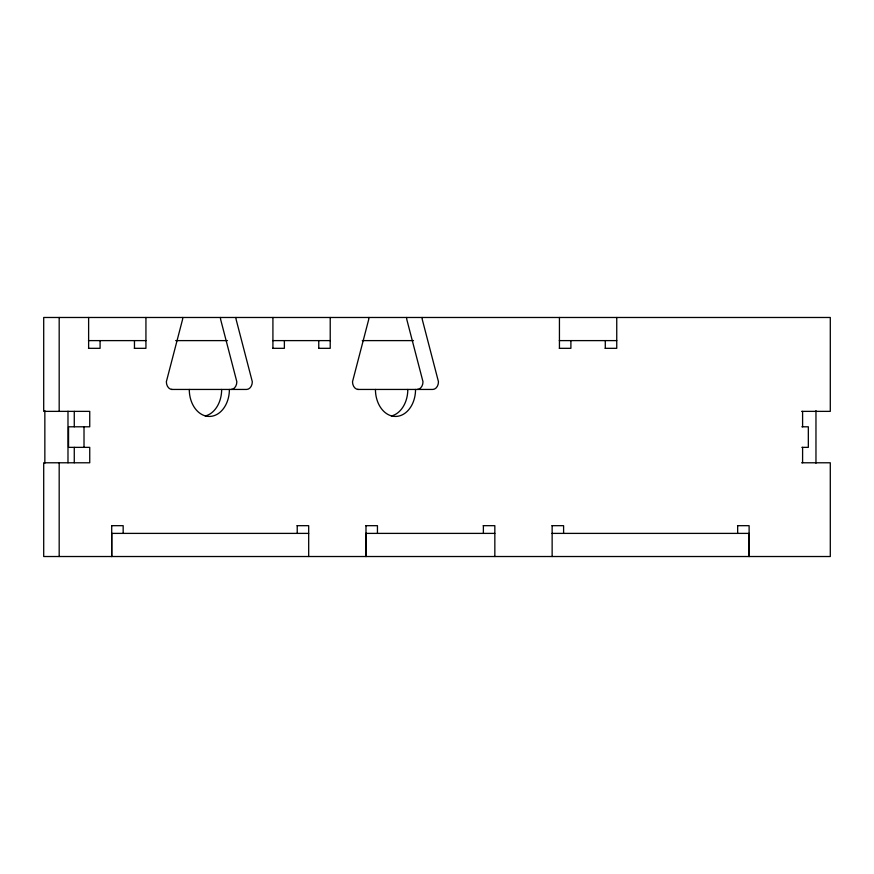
<?xml version="1.0" encoding="UTF-8"?>
<svg xmlns="http://www.w3.org/2000/svg" width="874" height="874" viewBox="0 0 874 874"><rect width="100%" height="100%" fill="white"/><g stroke="black" fill="none" stroke-linecap="round" stroke-linejoin="round"><path stroke-width="1.31" d="M74.268 426.796L74.268 411.37M111.708 525.678L111.708 556.519L111.708 533.391M365.988 525.678L365.988 556.519L365.988 533.391M802.594 462.783L802.605 447.357M88.482 340.609L145.936 340.609M175.674 340.609L227.469 340.609M272.764 340.609L330.219 340.609M362.295 340.609L413.468 340.609M559.294 340.609L616.749 340.609M88.482 348.322L100.084 348.322L100.084 340.609M134.323 348.322L145.936 348.322L145.936 317.481M272.764 348.322L284.378 348.322L284.378 340.609M318.606 348.322L330.219 348.322L330.219 317.481M559.294 348.322L570.897 348.322L570.897 340.609M605.136 348.322L616.749 348.322L616.749 317.481M171.512 389.443L246.588 389.443A7.713 5.725 -90 0 0 252.313 381.741L236.177 319.687A7.713 5.736 -90 0 1 235.936 317.481M357.663 389.443L432.739 389.443A7.713 5.736 -90 0 0 438.464 381.741L422.328 319.687A7.713 5.736 -90 0 1 422.087 317.481M801.622 411.37L830.289 411.37L830.3 317.481L43.7 317.481L43.7 411.37L89.749 411.37L89.738 426.796L68.543 426.796L68.543 447.357L89.738 447.357L89.749 462.783L43.7 462.783L43.7 556.519L830.3 556.519L830.289 462.783L801.622 462.783M801.873 426.796L808.33 426.796L808.33 447.357L801.873 447.357M111.566 525.678L123.168 525.678L123.168 533.391M297.073 525.678L308.686 525.678L308.686 556.519M365.845 525.678L377.448 525.678L377.448 533.391M483.224 525.678L494.837 525.678L494.837 556.519M551.997 525.678L563.599 525.678L563.599 533.391M737.503 525.678L749.116 525.678L749.116 556.519L749.116 533.391L551.997 533.391M111.566 533.391L308.686 533.391M365.845 533.391L494.837 533.391M802.594 411.37L802.605 426.796M74.268 447.357L74.268 462.783M815.966 410.594L815.966 463.209M737.656 525.678L737.656 533.391M605.289 340.609L605.289 348.322M559.436 317.481L559.436 348.322M552.139 525.678L552.139 556.519M483.377 525.678L483.377 533.391M318.759 340.609L318.759 348.322M297.226 525.678L297.226 533.391M272.917 317.481L272.917 348.322M134.465 340.609L134.465 348.322M88.624 317.481L88.624 348.322M84.013 426.796L84.013 447.357M67.986 411.239L67.986 462.783M59.181 317.481L59.181 411.37M59.181 462.783L59.181 556.519M44.847 410.594L44.847 463.209M172.091 389.443A7.713 5.736 90 0 1 166.355 381.741L182.502 319.687A7.713 5.736 -90 0 0 182.732 317.481M406.618 317.481A7.713 5.725 90 0 0 406.847 319.676L422.994 381.741A7.713 5.736 90 0 1 417.259 389.443M415.543 389.443A26.985 20.058 90 0 1 395.485 416.439A26.985 20.058 90 0 1 375.438 389.443M358.242 389.443A7.713 5.736 -90 0 1 352.506 381.741L368.653 319.687A7.713 5.725 -90 0 0 368.883 317.481M407.808 389.443A26.985 20.058 90 0 1 391.399 415.991M220.456 317.481A7.713 5.725 90 0 0 220.696 319.676L236.832 381.741A7.713 5.736 90 0 1 231.107 389.443M221.657 389.443A26.985 20.058 90 0 1 205.248 415.991M229.392 389.443A26.985 20.058 90 0 1 209.334 416.439A26.985 20.058 90 0 1 189.276 389.443"/></g></svg>
